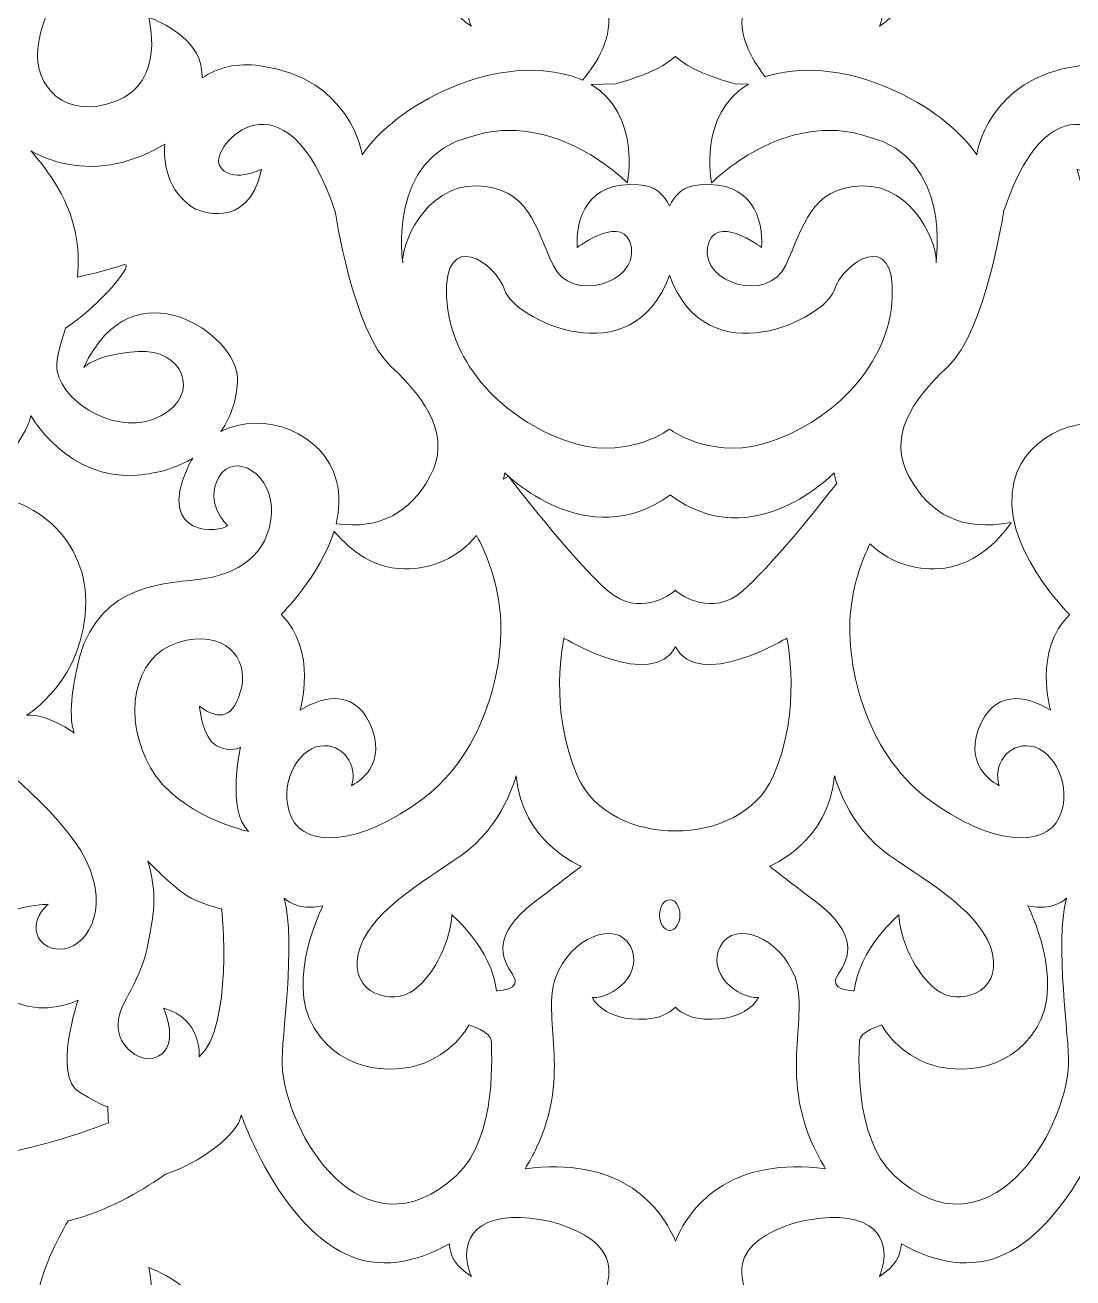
# Model space of a CAD drawing. Header units: centimetres. Extents: x 11.9 to 35.9, y -12.9 to 10.3.
# Drawn here: x 15.222 to 18.739, y -9.866 to -5.663 of the extents above; entities that cross this region are included whole.
import ezdxf

# ---------------------------------------------------------------- set-up
doc = ezdxf.new("R2010")
doc.units = ezdxf.units.CM
doc.header["$MEASUREMENT"] = 0
doc.layers.add('layer 1', color=7, linetype='Continuous')

msp = doc.modelspace()

# ---------------------------------------------------------------- linework, layer by layer
at = {"layer": 'layer 1', "color": 242, "lineweight": 9}
for points, knots in [([(11.89757, 10.312), (11.89757, 10.312), (23.25708, 10.312), (23.25708, 10.312), (23.25708, 10.312), (23.25708, 10.312), (23.25708, -12.93846), (23.25708, -12.93846), (23.25708, -12.93846), (23.25708, -12.93846), (11.89757, -12.93846), (11.89757, -12.93846), (11.89757, -12.93846), (11.89757, -12.93846), (11.89757, 10.312), (11.89757, 10.312)], [0, 0, 0, 0, 0.2, 0.2, 0.2, 0.2, 0.4, 0.4, 0.4, 0.4, 0.6, 0.6, 0.6, 0.6, 1, 1, 1, 1]), ([(15.81696, -5.83997), (15.81634, -5.81532), (15.81174, -5.79285), (15.80483, -5.77424), (15.80483, -5.77424), (15.77099, -5.683), (15.63704, -5.63714), (15.63704, -5.63714), (15.63704, -5.63714), (15.63704, -5.63714), (15.69687, -5.85311), (15.52685, -5.91829), (15.52685, -5.91829), (15.35686, -5.98352), (15.25166, -5.86822), (15.26459, -5.74275), (15.26459, -5.74275), (15.27438, -5.64775), (15.33006, -5.54537), (15.36634, -5.48042), (15.36634, -5.48042), (15.37541, -5.47819), (15.38436, -5.47585), (15.39321, -5.47342), (15.39321, -5.47342), (15.51603, -5.43954), (15.63005, -5.36846), (15.69375, -5.32376), (15.69375, -5.32376), (15.80543, -5.28776), (15.93525, -5.19383), (15.94792, -5.12552), (15.94792, -5.12552), (15.94792, -5.12552), (16.07049, -5.48382), (16.29962, -5.59262), (16.29962, -5.59262), (16.40919, -5.64472), (16.53336, -5.62204), (16.64597, -5.55696), (16.64597, -5.55696), (16.64711, -5.59578), (16.66743, -5.63394), (16.71984, -5.66662), (16.71984, -5.66662), (16.71984, -5.66662), (16.65931, -5.53782), (16.77531, -5.4863), (16.77531, -5.4863), (16.89134, -5.43479), (17.15872, -5.50348), (17.17888, -5.62367), (17.17888, -5.62367), (17.19457, -5.71723), (17.12472, -5.81076), (17.09298, -5.84764), (17.09298, -5.84764), (17.07858, -5.84116), (17.06294, -5.8355), (17.04587, -5.83082), (17.04587, -5.83082), (16.7889, -5.76042), (16.46663, -5.93089), (16.35339, -6.09775), (16.35339, -6.09775), (16.35339, -6.09775), (16.31853, -5.84203), (16.01085, -5.79908), (16.01085, -5.79908), (15.93335, -5.78829), (15.86805, -5.8058), (15.81696, -5.83997)], [0, 0, 0, 0, 0.0526316, 0.0526316, 0.0526316, 0.0526316, 0.1052632, 0.1052632, 0.1052632, 0.1052632, 0.1578947, 0.1578947, 0.1578947, 0.1578947, 0.2105263, 0.2105263, 0.2105263, 0.2105263, 0.2631579, 0.2631579, 0.2631579, 0.2631579, 0.3157895, 0.3157895, 0.3157895, 0.3157895, 0.3684211, 0.3684211, 0.3684211, 0.3684211, 0.4210526, 0.4210526, 0.4210526, 0.4210526, 0.4736842, 0.4736842, 0.4736842, 0.4736842, 0.5263158, 0.5263158, 0.5263158, 0.5263158, 0.5789474, 0.5789474, 0.5789474, 0.5789474, 0.6315789, 0.6315789, 0.6315789, 0.6315789, 0.6842105, 0.6842105, 0.6842105, 0.6842105, 0.7368421, 0.7368421, 0.7368421, 0.7368421, 0.7894737, 0.7894737, 0.7894737, 0.7894737, 0.8421053, 0.8421053, 0.8421053, 0.8421053, 0.8947368, 0.8947368, 0.8947368, 0.8947368, 1, 1, 1, 1]), ([(17.70625, -5.83601), (17.67201, -5.79349), (17.61578, -5.7086), (17.63004, -5.62367), (17.63004, -5.62367), (17.65022, -5.50348), (17.91753, -5.43479), (18.03355, -5.4863), (18.03355, -5.4863), (18.14959, -5.53782), (18.08904, -5.66662), (18.08904, -5.66662), (18.08904, -5.66662), (18.14148, -5.63394), (18.1618, -5.59578), (18.16294, -5.55696), (18.16294, -5.55696), (18.27551, -5.62204), (18.3997, -5.64472), (18.50928, -5.59262), (18.50928, -5.59262), (18.73841, -5.48382), (18.86096, -5.12552), (18.86096, -5.12552), (18.86096, -5.12552), (18.87359, -5.19383), (19.00346, -5.28776), (19.11514, -5.32376), (19.11514, -5.32376), (19.1788, -5.36846), (19.29291, -5.43954), (19.41567, -5.47342), (19.41567, -5.47342), (19.42455, -5.47585), (19.43346, -5.47819), (19.44257, -5.48042), (19.44257, -5.48042), (19.4788, -5.54537), (19.53454, -5.64775), (19.5443, -5.74275), (19.5443, -5.74275), (19.55724, -5.86822), (19.45205, -5.98352), (19.28202, -5.91829), (19.28202, -5.91829), (19.11199, -5.85311), (19.17188, -5.63714), (19.17188, -5.63714), (19.17188, -5.63714), (19.17188, -5.63714), (19.03788, -5.683), (19.00407, -5.77424), (19.00407, -5.77424), (18.99407, -5.80119), (18.98897, -5.83626), (18.99362, -5.87422), (18.99362, -5.87422), (18.93862, -5.81857), (18.85869, -5.78509), (18.75835, -5.79908), (18.75835, -5.79908), (18.45067, -5.84203), (18.41582, -6.09775), (18.41582, -6.09775), (18.41582, -6.09775), (18.30256, -5.93089), (17.98027, -5.76042), (17.72333, -5.83082), (17.72333, -5.83082), (17.71745, -5.83243), (17.7118, -5.83419), (17.70625, -5.83601)], [0, 0, 0, 0, 0.0526316, 0.0526316, 0.0526316, 0.0526316, 0.1052632, 0.1052632, 0.1052632, 0.1052632, 0.1578947, 0.1578947, 0.1578947, 0.1578947, 0.2105263, 0.2105263, 0.2105263, 0.2105263, 0.2631579, 0.2631579, 0.2631579, 0.2631579, 0.3157895, 0.3157895, 0.3157895, 0.3157895, 0.3684211, 0.3684211, 0.3684211, 0.3684211, 0.4210526, 0.4210526, 0.4210526, 0.4210526, 0.4736842, 0.4736842, 0.4736842, 0.4736842, 0.5263158, 0.5263158, 0.5263158, 0.5263158, 0.5789474, 0.5789474, 0.5789474, 0.5789474, 0.6315789, 0.6315789, 0.6315789, 0.6315789, 0.6842105, 0.6842105, 0.6842105, 0.6842105, 0.7368421, 0.7368421, 0.7368421, 0.7368421, 0.7894737, 0.7894737, 0.7894737, 0.7894737, 0.8421053, 0.8421053, 0.8421053, 0.8421053, 0.8947368, 0.8947368, 0.8947368, 0.8947368, 1, 1, 1, 1]), ([(15.24114, -6.08524), (15.32907, -6.13281), (15.43743, -6.15312), (15.55099, -6.12228), (15.55099, -6.12228), (15.60825, -6.10673), (15.65421, -6.08591), (15.69072, -6.06191), (15.69072, -6.06191), (15.68382, -6.14878), (15.71587, -6.23457), (15.79395, -6.27997), (15.79395, -6.27997), (15.79395, -6.27997), (15.97046, -6.3615), (16.01588, -6.14688), (16.01588, -6.14688), (16.01588, -6.14688), (15.90997, -6.19837), (15.87465, -6.13399), (15.87465, -6.13399), (15.83933, -6.06961), (16.09659, -5.78625), (16.26304, -6.28853), (16.26304, -6.28853), (16.26304, -6.28853), (16.32358, -6.69206), (16.44967, -6.80797), (16.44967, -6.80797), (16.57581, -6.9239), (16.65144, -7.04842), (16.58083, -7.17721), (16.58083, -7.17721), (16.51427, -7.29865), (16.41627, -7.35514), (16.26577, -7.33602), (16.26577, -7.33602), (16.2772, -7.28909), (16.27985, -7.24038), (16.26771, -7.19282), (16.26771, -7.19282), (16.22664, -7.0314), (16.0224, -6.95173), (15.87908, -7.02657), (15.87908, -7.02657), (15.91715, -6.97167), (15.93502, -6.90797), (15.93502, -6.84778), (15.93502, -6.84778), (15.93502, -6.70436), (15.58484, -6.45415), (15.41966, -6.81122), (15.41966, -6.81122), (15.41966, -6.81122), (15.45271, -6.76908), (15.60134, -6.7578), (15.60134, -6.7578), (15.75004, -6.74655), (15.81611, -6.90117), (15.67734, -6.97427), (15.67734, -6.97427), (15.53857, -7.0474), (15.35357, -6.93494), (15.33047, -6.82527), (15.33047, -6.82527), (15.32294, -6.78954), (15.33922, -6.74034), (15.35803, -6.6801), (15.35803, -6.6801), (15.47866, -6.60084), (15.60326, -6.44745), (15.54853, -6.46821), (15.54853, -6.46821), (15.51208, -6.48198), (15.4445, -6.49788), (15.39776, -6.50811), (15.39776, -6.50811), (15.40778, -6.41271), (15.39451, -6.30327), (15.31726, -6.18425), (15.31726, -6.18425), (15.29339, -6.14747), (15.26789, -6.11453), (15.24114, -6.08524)], [0, 0, 0, 0, 0.0454545, 0.0454545, 0.0454545, 0.0454545, 0.0909091, 0.0909091, 0.0909091, 0.0909091, 0.1363636, 0.1363636, 0.1363636, 0.1363636, 0.1818182, 0.1818182, 0.1818182, 0.1818182, 0.2272727, 0.2272727, 0.2272727, 0.2272727, 0.2727273, 0.2727273, 0.2727273, 0.2727273, 0.3181818, 0.3181818, 0.3181818, 0.3181818, 0.3636364, 0.3636364, 0.3636364, 0.3636364, 0.4090909, 0.4090909, 0.4090909, 0.4090909, 0.4545455, 0.4545455, 0.4545455, 0.4545455, 0.5, 0.5, 0.5, 0.5, 0.5454545, 0.5454545, 0.5454545, 0.5454545, 0.5909091, 0.5909091, 0.5909091, 0.5909091, 0.6363636, 0.6363636, 0.6363636, 0.6363636, 0.6818182, 0.6818182, 0.6818182, 0.6818182, 0.7272727, 0.7272727, 0.7272727, 0.7272727, 0.7727273, 0.7727273, 0.7727273, 0.7727273, 0.8181818, 0.8181818, 0.8181818, 0.8181818, 0.8636364, 0.8636364, 0.8636364, 0.8636364, 0.9090909, 0.9090909, 0.9090909, 0.9090909, 1, 1, 1, 1]), ([(17.12167, -5.8626), (17.12167, -5.8626), (17.20408, -5.85979), (17.20408, -5.85979), (17.20408, -5.85979), (17.20408, -5.85979), (17.34171, -5.82672), (17.40443, -5.76817), (17.40443, -5.76817), (17.46721, -5.82672), (17.6048, -5.85979), (17.6048, -5.85979), (17.6048, -5.85979), (17.6048, -5.85979), (17.64961, -5.86131), (17.64961, -5.86131), (17.64961, -5.86131), (17.47872, -5.96162), (17.5258, -6.19215), (17.5258, -6.19215), (17.5258, -6.19215), (17.5258, -6.19215), (17.76954, -5.94307), (18.05198, -6.03751), (18.05198, -6.03751), (18.33447, -6.10854), (18.27922, -6.45844), (18.27918, -6.46022), (18.27918, -6.46022), (18.28922, -6.41305), (18.20853, -6.19837), (18.03197, -6.20265), (18.03197, -6.20265), (17.85543, -6.20693), (17.83524, -6.34005), (17.7747, -6.46881), (17.7747, -6.46881), (17.7142, -6.59764), (17.49227, -6.52898), (17.51243, -6.40873), (17.51243, -6.40873), (17.53261, -6.28853), (17.69402, -6.40873), (17.69402, -6.40873), (17.69402, -6.40873), (17.69909, -6.31427), (17.66376, -6.18547), (17.4872, -6.19837), (17.4872, -6.19837), (17.43247, -6.20237), (17.40139, -6.23192), (17.3846, -6.27075), (17.3846, -6.27075), (17.36774, -6.23192), (17.33672, -6.20237), (17.28198, -6.19837), (17.28198, -6.19837), (17.10545, -6.18547), (17.0701, -6.31427), (17.07517, -6.40873), (17.07517, -6.40873), (17.07517, -6.40873), (17.2366, -6.28853), (17.25678, -6.40873), (17.25678, -6.40873), (17.27697, -6.52898), (17.055, -6.59764), (16.99444, -6.46881), (16.99444, -6.46881), (16.93394, -6.34005), (16.91376, -6.20693), (16.73719, -6.20265), (16.73719, -6.20265), (16.56064, -6.19837), (16.47992, -6.41305), (16.49003, -6.46022), (16.49003, -6.46022), (16.48995, -6.45844), (16.43473, -6.10854), (16.71717, -6.03751), (16.71717, -6.03751), (16.99967, -5.94307), (17.24332, -6.19215), (17.24332, -6.19215), (17.24332, -6.19215), (17.24332, -6.19215), (17.29005, -5.96357), (17.12167, -5.8626)], [0, 0, 0, 0, 0.0434783, 0.0434783, 0.0434783, 0.0434783, 0.0869565, 0.0869565, 0.0869565, 0.0869565, 0.1304348, 0.1304348, 0.1304348, 0.1304348, 0.173913, 0.173913, 0.173913, 0.173913, 0.2173913, 0.2173913, 0.2173913, 0.2173913, 0.2608696, 0.2608696, 0.2608696, 0.2608696, 0.3043478, 0.3043478, 0.3043478, 0.3043478, 0.3478261, 0.3478261, 0.3478261, 0.3478261, 0.3913043, 0.3913043, 0.3913043, 0.3913043, 0.4347826, 0.4347826, 0.4347826, 0.4347826, 0.4782609, 0.4782609, 0.4782609, 0.4782609, 0.5217391, 0.5217391, 0.5217391, 0.5217391, 0.5652174, 0.5652174, 0.5652174, 0.5652174, 0.6086957, 0.6086957, 0.6086957, 0.6086957, 0.6521739, 0.6521739, 0.6521739, 0.6521739, 0.6956522, 0.6956522, 0.6956522, 0.6956522, 0.7391304, 0.7391304, 0.7391304, 0.7391304, 0.7826087, 0.7826087, 0.7826087, 0.7826087, 0.826087, 0.826087, 0.826087, 0.826087, 0.8695652, 0.8695652, 0.8695652, 0.8695652, 0.9130435, 0.9130435, 0.9130435, 0.9130435, 1, 1, 1, 1]), ([(19.07356, -6.02693), (19.11476, -6.06562), (19.17427, -6.09958), (19.25791, -6.12228), (19.25791, -6.12228), (19.37148, -6.15312), (19.47984, -6.13282), (19.56775, -6.08524), (19.56775, -6.08524), (19.54102, -6.11452), (19.5155, -6.14747), (19.49163, -6.18425), (19.49163, -6.18425), (19.41437, -6.30327), (19.40106, -6.41271), (19.41114, -6.50811), (19.41114, -6.50811), (19.3644, -6.49788), (19.29682, -6.48198), (19.26037, -6.46821), (19.26037, -6.46821), (19.20563, -6.44745), (19.33022, -6.60084), (19.45087, -6.6801), (19.45087, -6.6801), (19.46968, -6.74034), (19.48597, -6.78954), (19.47847, -6.82527), (19.47847, -6.82527), (19.45529, -6.93494), (19.2703, -7.0474), (19.13152, -6.97427), (19.13152, -6.97427), (18.99281, -6.90117), (19.05885, -6.74655), (19.20752, -6.7578), (19.20752, -6.7578), (19.35619, -6.76908), (19.38919, -6.81122), (19.38919, -6.81122), (19.38919, -6.81122), (19.22404, -6.45415), (18.87385, -6.70436), (18.87385, -6.84778), (18.87385, -6.84778), (18.87385, -6.90797), (18.89172, -6.97167), (18.92984, -7.02657), (18.92984, -7.02657), (18.78648, -6.95173), (18.58228, -7.0314), (18.54115, -7.19282), (18.54115, -7.19282), (18.48703, -7.40542), (18.72775, -7.64048), (18.72775, -7.64048), (18.72775, -7.64048), (18.60306, -7.76021), (18.66382, -7.96159), (18.66382, -7.96159), (18.66382, -7.96159), (18.5775, -7.90717), (18.46883, -7.89355), (18.42086, -8.02686), (18.42086, -8.02686), (18.3729, -8.16021), (18.49118, -8.21463), (18.49118, -8.21463), (18.49118, -8.21463), (18.46883, -8.14659), (18.51994, -8.07039), (18.59667, -8.08127), (18.59667, -8.08127), (18.67343, -8.09215), (18.74054, -8.21733), (18.69258, -8.32077), (18.69258, -8.32077), (18.64463, -8.42409), (18.46238, -8.41596), (18.25138, -8.25816), (18.25138, -8.25816), (18.04039, -8.10034), (17.96912, -7.79902), (17.99527, -7.60632), (17.99527, -7.60632), (18.00597, -7.5272), (18.03133, -7.45748), (18.05757, -7.40272), (18.05757, -7.40272), (18.11685, -7.45971), (18.19137, -7.48724), (18.27403, -7.48724), (18.27403, -7.48724), (18.43386, -7.48724), (18.53138, -7.33174), (18.53138, -7.33174), (18.53138, -7.33174), (18.36491, -7.36182), (18.259, -7.30596), (18.18837, -7.17721), (18.18837, -7.17721), (18.11775, -7.04842), (18.19341, -6.9239), (18.3195, -6.80797), (18.3195, -6.80797), (18.44561, -6.69206), (18.50613, -6.28853), (18.50613, -6.28853), (18.50613, -6.28853), (18.6726, -5.78625), (18.92984, -6.06961), (18.89454, -6.13399), (18.89454, -6.13399), (18.85921, -6.19837), (18.75334, -6.14688), (18.75334, -6.14688), (18.75334, -6.14688), (18.79869, -6.3615), (18.97527, -6.27997), (18.97527, -6.27997), (18.97527, -6.27997), (19.06383, -6.22847), (19.0931, -6.12501), (19.07356, -6.02693)], [0, 0, 0, 0, 0.03125, 0.03125, 0.03125, 0.03125, 0.0625, 0.0625, 0.0625, 0.0625, 0.09375, 0.09375, 0.09375, 0.09375, 0.125, 0.125, 0.125, 0.125, 0.15625, 0.15625, 0.15625, 0.15625, 0.1875, 0.1875, 0.1875, 0.1875, 0.21875, 0.21875, 0.21875, 0.21875, 0.25, 0.25, 0.25, 0.25, 0.28125, 0.28125, 0.28125, 0.28125, 0.3125, 0.3125, 0.3125, 0.3125, 0.34375, 0.34375, 0.34375, 0.34375, 0.375, 0.375, 0.375, 0.375, 0.40625, 0.40625, 0.40625, 0.40625, 0.4375, 0.4375, 0.4375, 0.4375, 0.46875, 0.46875, 0.46875, 0.46875, 0.5, 0.5, 0.5, 0.5, 0.53125, 0.53125, 0.53125, 0.53125, 0.5625, 0.5625, 0.5625, 0.5625, 0.59375, 0.59375, 0.59375, 0.59375, 0.625, 0.625, 0.625, 0.625, 0.65625, 0.65625, 0.65625, 0.65625, 0.6875, 0.6875, 0.6875, 0.6875, 0.71875, 0.71875, 0.71875, 0.71875, 0.75, 0.75, 0.75, 0.75, 0.78125, 0.78125, 0.78125, 0.78125, 0.8125, 0.8125, 0.8125, 0.8125, 0.84375, 0.84375, 0.84375, 0.84375, 0.875, 0.875, 0.875, 0.875, 0.90625, 0.90625, 0.90625, 0.90625, 0.9375, 0.9375, 0.9375, 0.9375, 1, 1, 1, 1]), ([(17.38527, -7.01817), (17.38527, -7.01817), (17.38397, -7.01815), (17.38397, -7.01815), (17.38397, -7.01815), (17.36958, -7.02878), (17.23056, -7.12628), (17.03862, -7.058), (17.03862, -7.058), (16.83582, -6.98584), (16.64777, -6.80695), (16.63673, -6.57473), (16.63673, -6.57473), (16.62567, -6.34248), (16.80266, -6.45862), (16.83213, -6.55277), (16.83213, -6.55277), (16.86133, -6.64581), (17.25799, -6.84921), (17.38461, -6.50215), (17.38461, -6.50215), (17.51119, -6.84921), (17.9079, -6.64581), (17.93704, -6.55277), (17.93704, -6.55277), (17.96655, -6.45862), (18.14351, -6.34248), (18.13247, -6.57473), (18.13247, -6.57473), (18.1214, -6.80695), (17.93335, -6.98584), (17.73059, -7.058), (17.73059, -7.058), (17.53881, -7.12625), (17.39987, -7.02903), (17.38527, -7.01817)], [0, 0, 0, 0, 0.1, 0.1, 0.1, 0.1, 0.2, 0.2, 0.2, 0.2, 0.3, 0.3, 0.3, 0.3, 0.4, 0.4, 0.4, 0.4, 0.5, 0.5, 0.5, 0.5, 0.6, 0.6, 0.6, 0.6, 0.7, 0.7, 0.7, 0.7, 0.8, 0.8, 0.8, 0.8, 1, 1, 1, 1]), ([(15.78477, -7.11552), (15.77872, -7.12529), (15.77316, -7.13572), (15.76817, -7.14677), (15.76817, -7.14677), (15.65991, -7.38415), (15.88054, -7.36643), (15.90137, -7.34166), (15.90137, -7.34166), (15.90137, -7.34166), (15.82198, -7.26733), (15.8724, -7.17936), (15.8724, -7.17936), (15.92284, -7.09134), (16.05905, -7.16861), (16.04895, -7.30384), (16.04895, -7.30384), (16.03888, -7.43907), (15.93798, -7.50776), (15.80179, -7.52278), (15.80179, -7.52278), (15.6656, -7.5378), (15.44341, -7.54716), (15.39348, -7.83415), (15.39348, -7.83415), (15.39348, -7.83415), (15.36182, -7.97516), (15.38735, -8.03773), (15.38735, -8.03773), (15.38735, -8.03773), (15.29787, -7.97243), (15.22751, -7.97789), (15.22751, -7.97789), (15.22751, -7.97789), (15.42576, -7.85909), (15.42576, -7.59601), (15.42576, -7.59601), (15.42576, -7.38055), (15.23478, -7.20564), (14.97851, -7.24142), (14.97851, -7.24142), (15.22148, -7.11536), (15.24145, -6.97249), (15.24145, -6.97249), (15.24145, -6.97249), (15.24145, -6.97249), (15.3634, -7.19114), (15.59855, -7.17259), (15.59855, -7.17259), (15.67405, -7.16668), (15.73576, -7.14583), (15.78477, -7.11552)], [0, 0, 0, 0, 0.0714286, 0.0714286, 0.0714286, 0.0714286, 0.1428571, 0.1428571, 0.1428571, 0.1428571, 0.2142857, 0.2142857, 0.2142857, 0.2142857, 0.2857143, 0.2857143, 0.2857143, 0.2857143, 0.3571429, 0.3571429, 0.3571429, 0.3571429, 0.4285714, 0.4285714, 0.4285714, 0.4285714, 0.5, 0.5, 0.5, 0.5, 0.5714286, 0.5714286, 0.5714286, 0.5714286, 0.6428571, 0.6428571, 0.6428571, 0.6428571, 0.7142857, 0.7142857, 0.7142857, 0.7142857, 0.7857143, 0.7857143, 0.7857143, 0.7857143, 0.8571429, 0.8571429, 0.8571429, 0.8571429, 1, 1, 1, 1]), ([(16.82703, -7.18636), (16.82887, -7.17926), (16.83055, -7.17207), (16.83213, -7.16472), (16.83213, -7.16472), (16.83213, -7.16472), (17.1077, -7.44433), (17.38762, -7.23841), (17.38762, -7.23841), (17.38762, -7.23841), (17.38766, -7.24002), (17.38766, -7.24002), (17.38766, -7.24002), (17.66789, -7.44712), (17.93704, -7.16472), (17.93704, -7.16472), (17.93704, -7.16472), (17.93975, -7.17706), (17.94269, -7.18899), (17.94587, -7.2006), (17.94587, -7.2006), (17.88991, -7.27217), (17.72276, -7.48238), (17.62943, -7.56182), (17.62943, -7.56182), (17.52706, -7.64895), (17.42465, -7.57547), (17.40599, -7.56061), (17.40599, -7.56061), (17.40599, -7.56061), (17.40592, -7.5581), (17.40592, -7.5581), (17.40592, -7.5581), (17.40592, -7.5581), (17.40539, -7.55857), (17.40443, -7.55937), (17.40443, -7.55937), (17.40348, -7.55857), (17.40296, -7.5581), (17.40296, -7.5581), (17.40296, -7.5581), (17.40296, -7.5581), (17.40293, -7.56061), (17.40293, -7.56061), (17.40293, -7.56061), (17.38426, -7.57547), (17.28187, -7.64897), (17.17944, -7.56182), (17.17944, -7.56182), (17.06624, -7.46542), (16.84413, -7.17634), (16.84413, -7.17634), (16.84413, -7.17634), (16.84413, -7.17634), (16.82703, -7.18636), (16.82703, -7.18636)], [0, 0, 0, 0, 0.0666667, 0.0666667, 0.0666667, 0.0666667, 0.1333333, 0.1333333, 0.1333333, 0.1333333, 0.2, 0.2, 0.2, 0.2, 0.2666667, 0.2666667, 0.2666667, 0.2666667, 0.3333333, 0.3333333, 0.3333333, 0.3333333, 0.4, 0.4, 0.4, 0.4, 0.4666667, 0.4666667, 0.4666667, 0.4666667, 0.5333333, 0.5333333, 0.5333333, 0.5333333, 0.6, 0.6, 0.6, 0.6, 0.6666667, 0.6666667, 0.6666667, 0.6666667, 0.7333333, 0.7333333, 0.7333333, 0.7333333, 0.8, 0.8, 0.8, 0.8, 0.8666667, 0.8666667, 0.8666667, 0.8666667, 1, 1, 1, 1]), ([(16.25905, -7.36032), (16.2959, -7.40521), (16.37905, -7.48724), (16.49514, -7.48724), (16.49514, -7.48724), (16.59031, -7.48724), (16.67459, -7.45074), (16.73731, -7.37497), (16.73731, -7.37497), (16.76805, -7.43295), (16.80102, -7.51312), (16.81364, -7.60632), (16.81364, -7.60632), (16.83978, -7.79902), (16.76851, -8.10034), (16.55747, -8.25816), (16.55747, -8.25816), (16.34648, -8.41596), (16.16424, -8.42409), (16.11626, -8.32077), (16.11626, -8.32077), (16.06834, -8.21733), (16.13547, -8.09215), (16.2122, -8.08127), (16.2122, -8.08127), (16.28894, -8.07039), (16.3401, -8.14659), (16.3177, -8.21463), (16.3177, -8.21463), (16.3177, -8.21463), (16.43599, -8.16021), (16.38801, -8.02686), (16.38801, -8.02686), (16.3401, -7.89355), (16.2314, -7.90717), (16.14509, -7.96159), (16.14509, -7.96159), (16.14509, -7.96159), (16.2058, -7.76021), (16.08111, -7.64048), (16.08111, -7.64048), (16.08111, -7.64048), (16.21202, -7.51264), (16.25905, -7.36032)], [0, 0, 0, 0, 0.0833333, 0.0833333, 0.0833333, 0.0833333, 0.1666667, 0.1666667, 0.1666667, 0.1666667, 0.25, 0.25, 0.25, 0.25, 0.3333333, 0.3333333, 0.3333333, 0.3333333, 0.4166667, 0.4166667, 0.4166667, 0.4166667, 0.5, 0.5, 0.5, 0.5, 0.5833333, 0.5833333, 0.5833333, 0.5833333, 0.6666667, 0.6666667, 0.6666667, 0.6666667, 0.75, 0.75, 0.75, 0.75, 0.8333333, 0.8333333, 0.8333333, 0.8333333, 1, 1, 1, 1]), ([(15.94523, -8.08528), (15.94523, -8.08528), (15.89739, -8.29659), (15.97219, -8.36788), (15.97219, -8.36788), (15.97219, -8.36788), (15.73588, -8.31694), (15.64317, -8.15401), (15.64317, -8.15401), (15.55039, -7.99109), (15.58034, -7.78235), (15.73588, -7.73394), (15.73588, -7.73394), (15.89139, -7.68562), (15.97219, -7.78743), (15.94825, -7.88672), (15.94825, -7.88672), (15.9243, -7.98603), (15.87643, -7.9987), (15.80761, -7.9478), (15.80761, -7.9478), (15.80761, -7.9478), (15.81663, -8.05471), (15.86446, -8.08019), (15.86446, -8.08019), (15.91233, -8.10563), (15.94523, -8.08528), (15.94523, -8.08528)], [0, 0, 0, 0, 0.125, 0.125, 0.125, 0.125, 0.25, 0.25, 0.25, 0.25, 0.375, 0.375, 0.375, 0.375, 0.5, 0.5, 0.5, 0.5, 0.625, 0.625, 0.625, 0.625, 0.75, 0.75, 0.75, 0.75, 1, 1, 1, 1]), ([(17.73137, -8.18558), (17.83259, -7.95882), (17.77823, -7.71938), (17.77823, -7.71938), (17.77823, -7.71938), (17.77823, -7.71938), (17.48084, -7.89867), (17.40443, -7.74851), (17.40443, -7.74851), (17.32804, -7.89867), (17.03066, -7.71938), (17.03066, -7.71938), (17.03066, -7.71938), (17.03066, -7.71938), (16.97631, -7.95882), (17.07754, -8.18558), (17.07754, -8.18558), (17.18533, -8.42703), (17.62399, -8.42606), (17.73137, -8.18558)], [0, 0, 0, 0, 0.1666667, 0.1666667, 0.1666667, 0.1666667, 0.3333333, 0.3333333, 0.3333333, 0.3333333, 0.5, 0.5, 0.5, 0.5, 0.6666667, 0.6666667, 0.6666667, 0.6666667, 1, 1, 1, 1]), ([(14.15617, -8.49147), (14.19051, -8.48678), (14.22746, -8.47896), (14.26704, -8.46772), (14.26704, -8.46772), (14.58062, -8.37877), (14.58383, -8.16594), (14.58383, -8.0103), (14.58383, -8.0103), (14.58383, -8.0103), (14.78416, -8.19935), (15.05856, -8.08445), (15.05856, -8.08445), (15.05856, -8.08445), (15.34265, -8.2919), (15.42702, -8.46497), (15.42702, -8.46497), (15.51144, -8.63799), (15.42152, -8.76313), (15.3401, -8.76313), (15.3401, -8.76313), (15.25872, -8.76313), (15.22759, -8.67547), (15.29939, -8.61238), (15.29939, -8.61238), (15.29939, -8.61238), (15.11688, -8.61415), (15.07759, -8.72156), (15.07759, -8.72156), (14.97054, -8.62352), (14.78862, -8.56781), (14.66902, -8.6066), (14.66902, -8.6066), (14.49417, -8.66332), (14.3693, -8.90067), (14.3693, -8.90067), (14.3693, -8.90067), (14.39492, -8.69586), (14.28709, -8.53947), (14.15617, -8.49147)], [0, 0, 0, 0, 0.0909091, 0.0909091, 0.0909091, 0.0909091, 0.1818182, 0.1818182, 0.1818182, 0.1818182, 0.2727273, 0.2727273, 0.2727273, 0.2727273, 0.3636364, 0.3636364, 0.3636364, 0.3636364, 0.4545455, 0.4545455, 0.4545455, 0.4545455, 0.5454545, 0.5454545, 0.5454545, 0.5454545, 0.6363636, 0.6363636, 0.6363636, 0.6363636, 0.7272727, 0.7272727, 0.7272727, 0.7272727, 0.8181818, 0.8181818, 0.8181818, 0.8181818, 1, 1, 1, 1]), ([(17.08801, -8.48474), (17.08801, -8.48474), (16.88768, -8.40321), (16.87026, -8.1808), (16.87026, -8.1808), (16.87026, -8.1808), (16.82734, -8.35064), (16.68538, -8.44862), (16.68538, -8.44862), (16.54342, -8.54656), (16.3708, -8.64453), (16.3401, -8.77837), (16.3401, -8.77837), (16.30941, -8.91225), (16.45518, -8.95473), (16.52805, -8.89918), (16.52805, -8.89918), (16.60097, -8.84371), (16.65082, -8.72616), (16.65468, -8.64781), (16.65468, -8.64781), (16.65468, -8.64781), (16.78896, -8.76205), (16.80433, -8.90248), (16.80433, -8.90248), (16.80433, -8.90248), (16.89639, -8.90248), (16.85801, -8.84697), (16.85801, -8.84697), (16.81966, -8.79144), (16.78896, -8.7131), (16.93094, -8.60535), (16.93094, -8.60535), (17.07284, -8.49758), (17.08801, -8.48474), (17.08801, -8.48474)], [0, 0, 0, 0, 0.1, 0.1, 0.1, 0.1, 0.2, 0.2, 0.2, 0.2, 0.3, 0.3, 0.3, 0.3, 0.4, 0.4, 0.4, 0.4, 0.5, 0.5, 0.5, 0.5, 0.6, 0.6, 0.6, 0.6, 0.7, 0.7, 0.7, 0.7, 0.8, 0.8, 0.8, 0.8, 1, 1, 1, 1]), ([(17.72088, -8.48474), (17.72088, -8.48474), (17.92124, -8.40321), (17.93863, -8.1808), (17.93863, -8.1808), (17.93863, -8.1808), (17.98161, -8.35064), (18.12354, -8.44862), (18.12354, -8.44862), (18.26549, -8.54656), (18.43814, -8.64453), (18.46883, -8.77837), (18.46883, -8.77837), (18.4995, -8.91225), (18.35372, -8.95473), (18.28082, -8.89918), (18.28082, -8.89918), (18.20794, -8.84371), (18.15806, -8.72616), (18.15421, -8.64781), (18.15421, -8.64781), (18.15421, -8.64781), (18.01992, -8.76205), (18.00458, -8.90248), (18.00458, -8.90248), (18.00458, -8.90248), (17.9125, -8.90248), (17.95089, -8.84697), (17.95089, -8.84697), (17.98924, -8.79144), (18.01992, -8.7131), (17.878, -8.60535), (17.878, -8.60535), (17.73606, -8.49758), (17.72088, -8.48474), (17.72088, -8.48474)], [0, 0, 0, 0, 0.1, 0.1, 0.1, 0.1, 0.2, 0.2, 0.2, 0.2, 0.3, 0.3, 0.3, 0.3, 0.4, 0.4, 0.4, 0.4, 0.5, 0.5, 0.5, 0.5, 0.6, 0.6, 0.6, 0.6, 0.7, 0.7, 0.7, 0.7, 0.8, 0.8, 0.8, 0.8, 1, 1, 1, 1]), ([(15.88225, -8.62792), (15.88225, -8.62792), (15.92213, -9.0221), (15.80635, -9.12405), (15.80635, -9.12405), (15.80635, -9.12405), (15.81722, -8.99427), (15.68695, -8.96076), (15.68695, -8.96076), (15.68695, -8.96076), (15.73613, -9.0675), (15.68204, -9.11352), (15.68204, -9.11352), (15.62798, -9.15953), (15.54192, -9.10309), (15.53455, -9.02774), (15.53455, -9.02774), (15.52715, -8.95245), (15.60582, -8.88756), (15.63285, -8.75366), (15.63285, -8.75366), (15.65995, -8.61976), (15.66409, -8.57659), (15.63419, -8.4671), (15.63419, -8.4671), (15.63419, -8.4671), (15.71494, -8.55111), (15.76279, -8.58166), (15.76279, -8.58166), (15.81064, -8.61222), (15.88225, -8.62792), (15.88225, -8.62792)], [0, 0, 0, 0, 0.1111111, 0.1111111, 0.1111111, 0.1111111, 0.2222222, 0.2222222, 0.2222222, 0.2222222, 0.3333333, 0.3333333, 0.3333333, 0.3333333, 0.4444444, 0.4444444, 0.4444444, 0.4444444, 0.5555556, 0.5555556, 0.5555556, 0.5555556, 0.6666667, 0.6666667, 0.6666667, 0.6666667, 0.7777778, 0.7777778, 0.7777778, 0.7777778, 1, 1, 1, 1]), ([(16.78673, -9.0687), (16.78681, -9.09537), (16.8105, -9.39305), (16.6704, -9.52174), (16.6704, -9.52174), (16.35561, -9.81091), (16.0945, -9.37884), (16.08479, -9.14782), (16.08479, -9.14782), (16.08143, -9.06622), (16.13274, -8.74562), (16.09168, -8.59116), (16.09168, -8.59116), (16.09168, -8.59116), (16.13618, -8.63779), (16.22181, -8.61739), (16.22181, -8.61739), (16.22181, -8.61739), (16.09506, -8.86511), (16.19095, -9.02542), (16.19095, -9.02542), (16.28686, -9.18571), (16.48202, -9.18571), (16.58132, -9.13617), (16.58132, -9.13617), (16.68068, -9.08663), (16.71147, -9.01667), (16.71147, -9.01667), (16.71147, -9.01667), (16.71147, -9.01667), (16.78668, -9.04202), (16.78673, -9.0687)], [0, 0, 0, 0, 0.1111111, 0.1111111, 0.1111111, 0.1111111, 0.2222222, 0.2222222, 0.2222222, 0.2222222, 0.3333333, 0.3333333, 0.3333333, 0.3333333, 0.4444444, 0.4444444, 0.4444444, 0.4444444, 0.5555556, 0.5555556, 0.5555556, 0.5555556, 0.6666667, 0.6666667, 0.6666667, 0.6666667, 0.7777778, 0.7777778, 0.7777778, 0.7777778, 1, 1, 1, 1]), ([(17.3857, -8.59688), (17.40455, -8.59688), (17.41993, -8.61999), (17.41993, -8.64834), (17.41993, -8.64834), (17.41993, -8.67664), (17.40455, -8.69972), (17.3857, -8.69972), (17.3857, -8.69972), (17.36684, -8.69972), (17.35149, -8.67664), (17.35149, -8.64834), (17.35149, -8.64834), (17.35149, -8.61999), (17.36684, -8.59688), (17.3857, -8.59688)], [0, 0, 0, 0, 0.2, 0.2, 0.2, 0.2, 0.4, 0.4, 0.4, 0.4, 0.6, 0.6, 0.6, 0.6, 1, 1, 1, 1]), ([(18.02214, -9.0687), (18.02209, -9.09537), (17.99841, -9.39305), (18.13848, -9.52174), (18.13848, -9.52174), (18.45329, -9.81091), (18.71439, -9.37884), (18.7241, -9.14782), (18.7241, -9.14782), (18.72752, -9.06622), (18.67617, -8.74562), (18.71725, -8.59116), (18.71725, -8.59116), (18.71725, -8.59116), (18.67277, -8.63779), (18.58712, -8.61739), (18.58712, -8.61739), (18.58712, -8.61739), (18.71381, -8.86511), (18.61792, -9.02542), (18.61792, -9.02542), (18.52207, -9.18571), (18.32686, -9.18571), (18.22755, -9.13617), (18.22755, -9.13617), (18.12822, -9.08663), (18.0974, -9.01667), (18.0974, -9.01667), (18.0974, -9.01667), (18.0974, -9.01667), (18.02221, -9.04202), (18.02214, -9.0687)], [0, 0, 0, 0, 0.1111111, 0.1111111, 0.1111111, 0.1111111, 0.2222222, 0.2222222, 0.2222222, 0.2222222, 0.3333333, 0.3333333, 0.3333333, 0.3333333, 0.4444444, 0.4444444, 0.4444444, 0.4444444, 0.5555556, 0.5555556, 0.5555556, 0.5555556, 0.6666667, 0.6666667, 0.6666667, 0.6666667, 0.7777778, 0.7777778, 0.7777778, 0.7777778, 1, 1, 1, 1]), ([(17.40446, -9.74206), (17.46128, -9.6076), (17.60388, -9.45963), (17.90876, -9.49962), (17.90876, -9.49962), (17.89432, -9.47627), (17.88128, -9.45239), (17.86991, -9.42815), (17.86991, -9.42815), (17.75265, -9.17873), (17.85392, -8.98826), (17.80596, -8.85674), (17.80596, -8.85674), (17.75796, -8.72525), (17.60345, -8.66175), (17.55553, -8.75244), (17.55553, -8.75244), (17.50758, -8.84317), (17.61411, -8.92931), (17.68338, -8.92477), (17.68338, -8.92477), (17.68338, -8.92477), (17.64611, -9.00642), (17.50224, -8.99732), (17.50224, -8.99732), (17.45854, -8.99456), (17.42668, -8.97967), (17.40443, -8.95748), (17.40443, -8.95748), (17.38225, -8.97967), (17.35035, -8.99456), (17.30666, -8.99732), (17.30666, -8.99732), (17.16279, -9.00642), (17.12552, -8.92477), (17.12552, -8.92477), (17.12552, -8.92477), (17.1948, -8.92931), (17.30134, -8.84317), (17.25338, -8.75244), (17.25338, -8.75244), (17.20545, -8.66175), (17.05087, -8.72525), (17.00296, -8.85674), (17.00296, -8.85674), (16.95497, -8.98826), (17.05625, -9.17873), (16.93903, -9.42815), (16.93903, -9.42815), (16.92763, -9.45239), (16.91459, -9.47627), (16.90012, -9.49962), (16.90012, -9.49962), (17.20502, -9.45963), (17.34765, -9.6076), (17.40446, -9.74206)], [0, 0, 0, 0, 0.0666667, 0.0666667, 0.0666667, 0.0666667, 0.1333333, 0.1333333, 0.1333333, 0.1333333, 0.2, 0.2, 0.2, 0.2, 0.2666667, 0.2666667, 0.2666667, 0.2666667, 0.3333333, 0.3333333, 0.3333333, 0.3333333, 0.4, 0.4, 0.4, 0.4, 0.4666667, 0.4666667, 0.4666667, 0.4666667, 0.5333333, 0.5333333, 0.5333333, 0.5333333, 0.6, 0.6, 0.6, 0.6, 0.6666667, 0.6666667, 0.6666667, 0.6666667, 0.7333333, 0.7333333, 0.7333333, 0.7333333, 0.8, 0.8, 0.8, 0.8, 0.8666667, 0.8666667, 0.8666667, 0.8666667, 1, 1, 1, 1]), ([(15.1627, -8.92678), (15.22125, -8.9631), (15.30382, -8.97426), (15.4, -8.93428), (15.4, -8.93428), (15.4, -8.93428), (15.31386, -9.18782), (15.40445, -9.24223), (15.40445, -9.24223), (15.49501, -9.29662), (15.50035, -9.29211), (15.50035, -9.29211), (15.50035, -9.29211), (15.50035, -9.29211), (15.49989, -9.31436), (15.50251, -9.34536), (15.50251, -9.34536), (15.39299, -9.38754), (15.18433, -9.45785), (14.99734, -9.46354), (14.99734, -9.46354), (14.72878, -9.47168), (14.35154, -9.3438), (14.42826, -9.07716), (14.42826, -9.07716), (14.50498, -8.81047), (14.86307, -8.81868), (14.94295, -8.88941), (14.94295, -8.88941), (15.02288, -8.96014), (14.96878, -9.12745), (14.96878, -9.12745), (14.96878, -9.12745), (14.96878, -9.12745), (15.14079, -9.07477), (15.1627, -8.92678)], [0, 0, 0, 0, 0.1, 0.1, 0.1, 0.1, 0.2, 0.2, 0.2, 0.2, 0.3, 0.3, 0.3, 0.3, 0.4, 0.4, 0.4, 0.4, 0.5, 0.5, 0.5, 0.5, 0.6, 0.6, 0.6, 0.6, 0.7, 0.7, 0.7, 0.7, 0.8, 0.8, 0.8, 0.8, 1, 1, 1, 1]), ([(15.81668, -10.05203), (15.81838, -10.02025), (15.81341, -9.99112), (15.80483, -9.96801), (15.80483, -9.96801), (15.77099, -9.87677), (15.63704, -9.83091), (15.63704, -9.83091), (15.63704, -9.83091), (15.63704, -9.83091), (15.69687, -10.04688), (15.52685, -10.11206), (15.52685, -10.11206), (15.35686, -10.17729), (15.25166, -10.06199), (15.26459, -9.93652), (15.26459, -9.93652), (15.27438, -9.84152), (15.33006, -9.73914), (15.36634, -9.67419), (15.36634, -9.67419), (15.37541, -9.67196), (15.38436, -9.66963), (15.39321, -9.66719), (15.39321, -9.66719), (15.51603, -9.63331), (15.63005, -9.56223), (15.69375, -9.51753), (15.69375, -9.51753), (15.80543, -9.48152), (15.93525, -9.3876), (15.94792, -9.31929), (15.94792, -9.31929), (15.94792, -9.31929), (16.07049, -9.67759), (16.29962, -9.78639), (16.29962, -9.78639), (16.40919, -9.83849), (16.53336, -9.81581), (16.64597, -9.75072), (16.64597, -9.75072), (16.64711, -9.78955), (16.66743, -9.82771), (16.71984, -9.86039), (16.71984, -9.86039), (16.71984, -9.86039), (16.65931, -9.73159), (16.77531, -9.68007), (16.77531, -9.68007), (16.89134, -9.62856), (17.15872, -9.69725), (17.17888, -9.81744), (17.17888, -9.81744), (17.19706, -9.9259), (17.10031, -10.03431), (17.08121, -10.05448), (17.08121, -10.05448), (17.07015, -10.05006), (17.05839, -10.04612), (17.04587, -10.04268), (17.04587, -10.04268), (16.7889, -9.97228), (16.46663, -10.14275), (16.35339, -10.30961), (16.35339, -10.30961), (16.35339, -10.30961), (16.31853, -10.05389), (16.01085, -10.01094), (16.01085, -10.01094), (15.93321, -10.00012), (15.86781, -10.01774), (15.81668, -10.05203)], [0, 0, 0, 0, 0.0526316, 0.0526316, 0.0526316, 0.0526316, 0.1052632, 0.1052632, 0.1052632, 0.1052632, 0.1578947, 0.1578947, 0.1578947, 0.1578947, 0.2105263, 0.2105263, 0.2105263, 0.2105263, 0.2631579, 0.2631579, 0.2631579, 0.2631579, 0.3157895, 0.3157895, 0.3157895, 0.3157895, 0.3684211, 0.3684211, 0.3684211, 0.3684211, 0.4210526, 0.4210526, 0.4210526, 0.4210526, 0.4736842, 0.4736842, 0.4736842, 0.4736842, 0.5263158, 0.5263158, 0.5263158, 0.5263158, 0.5789474, 0.5789474, 0.5789474, 0.5789474, 0.6315789, 0.6315789, 0.6315789, 0.6315789, 0.6842105, 0.6842105, 0.6842105, 0.6842105, 0.7368421, 0.7368421, 0.7368421, 0.7368421, 0.7894737, 0.7894737, 0.7894737, 0.7894737, 0.8421053, 0.8421053, 0.8421053, 0.8421053, 0.8947368, 0.8947368, 0.8947368, 0.8947368, 1, 1, 1, 1]), ([(17.71829, -10.04415), (17.68783, -10.00935), (17.61393, -9.91342), (17.63004, -9.81744), (17.63004, -9.81744), (17.65022, -9.69725), (17.91753, -9.62856), (18.03355, -9.68007), (18.03355, -9.68007), (18.14959, -9.73159), (18.08904, -9.86039), (18.08904, -9.86039), (18.08904, -9.86039), (18.14148, -9.82771), (18.1618, -9.78955), (18.16294, -9.75072), (18.16294, -9.75072), (18.27551, -9.81581), (18.3997, -9.83849), (18.50928, -9.78639), (18.50928, -9.78639), (18.73841, -9.67759), (18.86096, -9.31929), (18.86096, -9.31929), (18.86096, -9.31929), (18.87359, -9.3876), (19.00346, -9.48152), (19.11514, -9.51753), (19.11514, -9.51753), (19.1788, -9.56223), (19.29291, -9.63331), (19.41567, -9.66719), (19.41567, -9.66719), (19.42455, -9.66963), (19.43346, -9.67196), (19.44257, -9.67419), (19.44257, -9.67419), (19.4788, -9.73914), (19.53454, -9.84152), (19.5443, -9.93652), (19.5443, -9.93652), (19.55724, -10.06199), (19.45205, -10.17729), (19.28202, -10.11206), (19.28202, -10.11206), (19.11199, -10.04688), (19.17188, -9.83091), (19.17188, -9.83091), (19.17188, -9.83091), (19.17188, -9.83091), (19.03788, -9.87677), (19.00407, -9.96801), (19.00407, -9.96801), (18.99216, -10.00009), (18.98723, -10.04375), (18.99739, -10.09001), (18.99739, -10.09001), (18.94229, -10.03203), (18.86102, -9.99664), (18.75835, -10.01094), (18.75835, -10.01094), (18.45067, -10.05389), (18.41582, -10.30961), (18.41582, -10.30961), (18.41582, -10.30961), (18.30256, -10.14275), (17.98027, -9.97228), (17.72333, -10.04268), (17.72333, -10.04268), (17.72162, -10.04315), (17.71997, -10.04366), (17.71829, -10.04415)], [0, 0, 0, 0, 0.0526316, 0.0526316, 0.0526316, 0.0526316, 0.1052632, 0.1052632, 0.1052632, 0.1052632, 0.1578947, 0.1578947, 0.1578947, 0.1578947, 0.2105263, 0.2105263, 0.2105263, 0.2105263, 0.2631579, 0.2631579, 0.2631579, 0.2631579, 0.3157895, 0.3157895, 0.3157895, 0.3157895, 0.3684211, 0.3684211, 0.3684211, 0.3684211, 0.4210526, 0.4210526, 0.4210526, 0.4210526, 0.4736842, 0.4736842, 0.4736842, 0.4736842, 0.5263158, 0.5263158, 0.5263158, 0.5263158, 0.5789474, 0.5789474, 0.5789474, 0.5789474, 0.6315789, 0.6315789, 0.6315789, 0.6315789, 0.6842105, 0.6842105, 0.6842105, 0.6842105, 0.7368421, 0.7368421, 0.7368421, 0.7368421, 0.7894737, 0.7894737, 0.7894737, 0.7894737, 0.8421053, 0.8421053, 0.8421053, 0.8421053, 0.8947368, 0.8947368, 0.8947368, 0.8947368, 1, 1, 1, 1])]:
    msp.add_open_spline(points, degree=3, knots=knots, dxfattribs=at)

doc.saveas('drawing.dxf')
